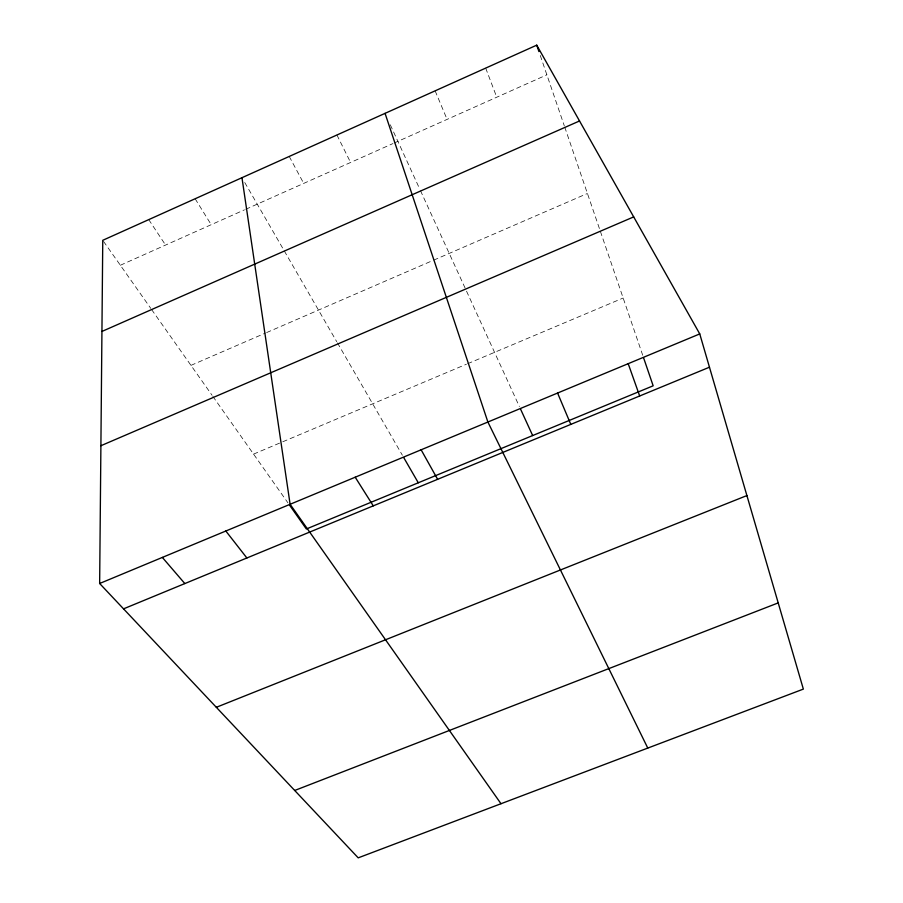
<?xml version="1.0" encoding="UTF-8"?>
<svg xmlns="http://www.w3.org/2000/svg" width="903" height="903" viewBox="0 0 903 903"><rect width="100%" height="100%" fill="white"/><g stroke="black" fill="none" stroke-linecap="round" stroke-linejoin="round"><path stroke-width="0.68" stroke-dasharray="4.51 3.39" d="M120.359 265.256L244.465 209.846M245.74 209.282L392.782 143.633M394.058 143.069L546.879 74.836M190.973 365.365L265.324 333.128M266.611 332.575L432.424 260.685M433.711 260.132L587.435 193.479M253.562 454.107L281.51 442.301M282.786 441.77L466.399 364.236M467.675 363.695L623.16 298.035M103.552 241.428L150.79 308.397M151.602 309.548L212.058 395.266M212.871 396.417L287.944 502.858M148.735 219.621L165.576 245.063M195.138 198.762L211.212 224.689M244.747 182.508L336.74 341.684M337.451 342.892L402.377 455.236M289.231 156.445L303.713 183.399M336.921 134.998L350.59 162.472M390.31 124.806L419.906 189.393M420.471 190.635L519.383 406.542M435.133 90.842L447.087 119.388M485.69 68.109L496.752 97.219M540.265 55.478L564.273 125.743M564.725 127.052L599.513 228.82M600.393 231.416L642.71 355.229"/><path stroke-width="1.35" d="M99.646 583.496L102.761 240.3L536.732 45.15L699.757 333.918L803.354 689.102L358.209 857.85L99.646 583.496L699.757 333.918M101.926 331.457L579.534 120.968M100.899 445.721L633.692 216.901M123.542 608.848L709.465 367.205M216.325 707.297L746.905 495.566M294.705 790.475L778.205 602.899M162.348 557.422L184.833 583.564M225.829 531.02L246.88 557.975M500.996 803.715L290.111 504.28L241.97 177.699M289.536 505.116L306.365 528.989L653.162 385.807L643.613 357.881M355.206 477.213L373.266 505.849M403.754 457.629L418.292 482.778M421.125 449.796L437.628 479.312M647.778 748.079L487.891 422.028L385.062 113.349M520.534 409.059L532.668 435.562M557.58 393.042L570.798 424.387M628.195 363.683L639.674 395.977M536.732 45.15L538.944 51.606"/></g></svg>
